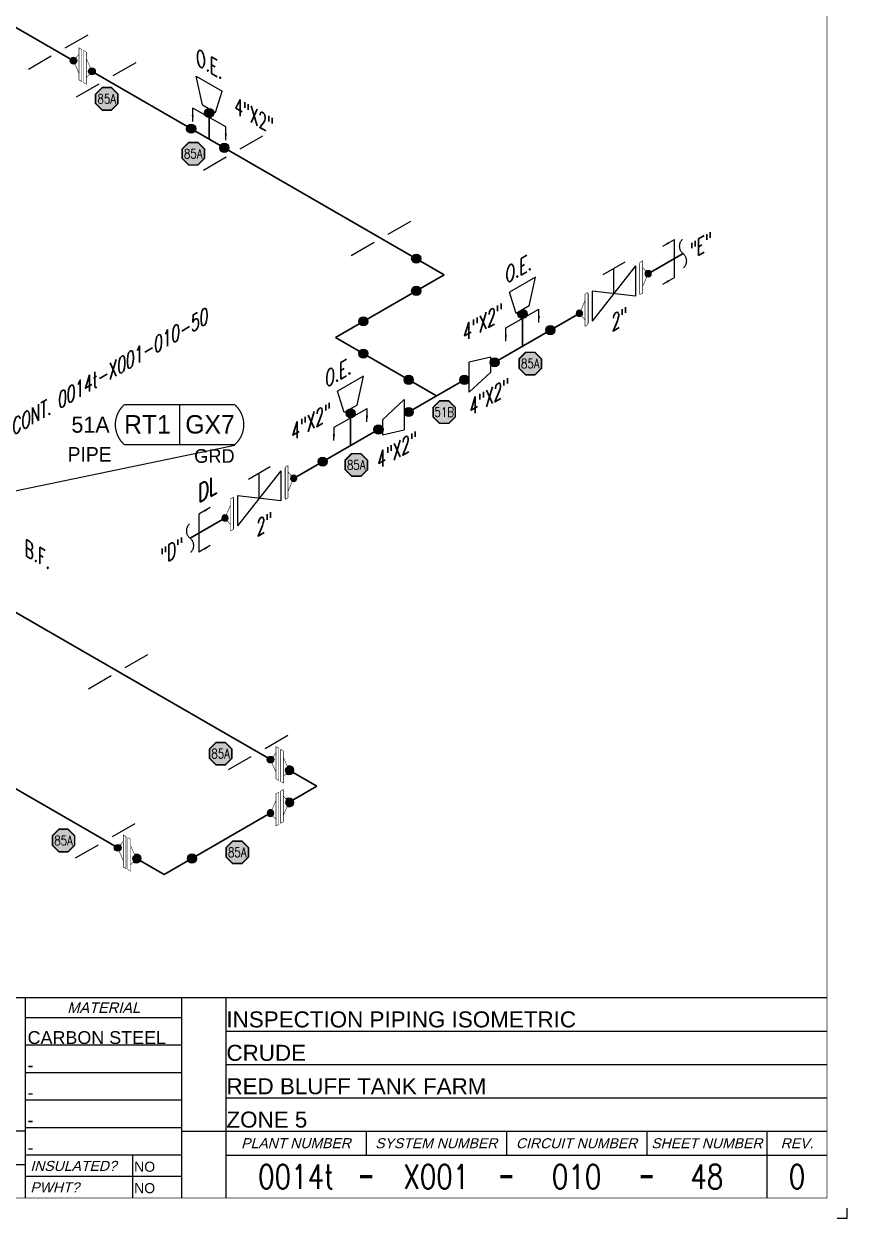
# Model space of a CAD drawing. Header units: inches. Extents: x 0 to 17.2, y 0 to 11.2.
# Drawn here: x 12.11 to 17.25, y 0 to 7.45 of the extents above; entities that cross this region are included whole.
import ezdxf
from ezdxf.enums import TextEntityAlignment as Align

# ---------------------------------------------------------------- set-up
doc = ezdxf.new("R2010")
doc.units = ezdxf.units.IN
doc.header["$MEASUREMENT"] = 0
doc.linetypes.add('HIDDEN2', pattern=[0.1875, 0.125, -0.0625])
for name, color, linetype in [('3', 1, 'Continuous'), ('BORDER', 3, 'Continuous'), ('BORDERTEXT', 7, 'Continuous'), ('COMP', 1, 'Continuous'), ('Continuation', 7, 'Continuous'), ('DL', 20, 'Continuous'), ('FITTINGS', 4, 'Continuous'), ('PART_PCML', 7, 'Continuous'), ('PART_SelectedCML_RT', 132, 'Continuous'), ('PIPE-ANNO', 150, 'HIDDEN2'), ('TEXT', 7, 'Continuous'), ('WELD POINTS', 41, 'Continuous'), ('Welds', 7, 'Continuous')]:
    doc.layers.add(name, color=color, linetype=linetype)
doc.layers.add('PIPE', color=7, linetype='Continuous', lineweight=30)
doc.styles.add('CMLPAS', font='')
doc.styles.add('FEASStandard', font='arial.ttf')
doc.styles.add('ISO30', font='simplex.shx', dxfattribs={"width": 0.85, "oblique": 30, "height": 0.075})
doc.styles.add('PART_Standard', font='romans', dxfattribs={"width": 0.8, "height": 0.09})
doc.styles.add('Richmond', font='arial.ttf')
doc.styles.add('SIMPLEX', font='ROMANS')
doc.styles.get("Standard").update_dxf_attribs({"font": 'arial.ttf'})
doc.styles.get('CMLPAS').set_extended_font_data('Cordia New')
doc.dimstyles.new('Richmond', dxfattribs={"dimtxt": 0.18, "dimasz": 0.18, "dimexe": 0.18, "dimexo": 0.0625, "dimgap": 0.09, "dimtad": 0, "dimtih": 1, "dimtoh": 1, "dimdec": 4, "dimzin": 0, "dimdsep": 46, "dimtxsty": 'Richmond', "dimcen": 0.09, "dimadec": 0, "dimazin": 0, "dimtfac": 1, "dimtdec": 4, "dimtofl": 0, "dimtmove": 0, "dimatfit": 3, "dimfxl": 1, "dimtolj": 1, "dimtzin": 0, "dimarcsym": 0})
doc.dimstyles.get("Standard").update_dxf_attribs({"dimtxt": 0.18, "dimasz": 0.18, "dimexe": 0.18, "dimexo": 0.0625, "dimgap": 0.09, "dimtad": 0, "dimtih": 1, "dimtoh": 1, "dimdec": 4, "dimzin": 0, "dimdsep": 46, "dimtxsty": 'Standard', "dimcen": 0.09, "dimadec": 0, "dimazin": 0, "dimtfac": 1, "dimtdec": 4, "dimtofl": 0, "dimtmove": 0, "dimatfit": 3, "dimfxl": 1, "dimtolj": 1, "dimtzin": 0, "dimarcsym": 0})

# ---------------------------------------------------------------- blocks, each defined once
blk = doc.blocks.new('Border')
at = {"layer": 'BORDER'}
for p, q in [((13.225, 1.375), (12.25, 1.375)), ((13.5, 1.2917), (17.25, 1.2917)), ((13.225, 1.2035), (12.25, 1.2035)), ((13.5, 1.0833), (17.25, 1.0833)), ((13.225, 1.0319), (12.25, 1.0319)), ((13.225, 0.8604), (12.25, 0.8604)), ((13.5, 0.875), (17.25, 0.875)), ((13.225, 0.6888), (12.25, 0.6888)), ((12.25, 0.6667), (10.375, 0.6667)), ((14.375, 0.6667), (14.375, 0.5173)), ((15.25, 0.6667), (15.25, 0.5173)), ((16.125, 0.6667), (16.125, 0.5173)), ((16.875, 0.6667), (16.875, 0.25)), ((12.25, 0.4583), (10.375, 0.4583)), ((13.225, 0.5173), (12.25, 0.5173)), ((12.9167, 0.5173), (12.9167, 0.25)), ((13.5, 0.5173), (17.25, 0.5173)), ((13.225, 0.3836), (12.25, 0.3836))]:
    blk.add_line(p, q, dxfattribs=at)
at = {"layer": 'BORDER', "const_width": 0.005}
blk.add_lwpolyline([(0.25, 0.25), (17.25, 0.25), (17.25, 11.25), (0.25, 11.25)], close=True, dxfattribs=at)
at = {"layer": 'BORDER', "const_width": 0.00833}
for points in [[(17.25, 1.5), (0.25, 1.5)], [(12.25, 0.25), (12.25, 1.5)], [(13.225, 0.25), (13.225, 1.5)], [(13.5, 0.25), (13.5, 1.5)], [(13.225, 0.6667), (17.25, 0.6667)]]:
    blk.add_lwpolyline(points, dxfattribs=at)
at = {"layer": 'BORDERTEXT'}
blk.add_line((16.113, 0.3836), (16.125, 0.3836), dxfattribs=at)
at = {"layer": 'BORDERTEXT', "const_width": 0.0208}
for points in [[(14.3375, 0.3836), (14.4125, 0.3836)], [(15.2125, 0.3836), (15.2875, 0.3836)], [(16.0875, 0.3836), (16.1625, 0.3836)]]:
    blk.add_lwpolyline(points, dxfattribs=at)
at = {"layer": 'BORDERTEXT', "style": 'FEASStandard', "oblique": 15}
for s, height, p in [('MATERIAL', 0.065, (12.7375, 1.4375)), ('PLANT NUMBER', 0.0625, (13.9375, 0.592)), ('SYSTEM NUMBER', 0.0625, (14.8125, 0.592)), ('CIRCUIT NUMBER', 0.0625, (15.6875, 0.592)), ('SHEET NUMBER', 0.0625, (16.5, 0.592)), ('REV.', 0.0625, (17.0625, 0.592))]:
    blk.add_text(s, height=height, dxfattribs=at).set_placement(p, align=Align.MIDDLE)
for s, p in [('INSULATED?', (12.2802, 0.4505)), ('PWHT?', (12.2802, 0.3168))]:
    blk.add_text(s, height=0.0625, dxfattribs=at).set_placement(p, align=Align.MIDDLE_LEFT)
blk = doc.blocks.new('BORDER TEXT')
at = {"layer": 'BORDERTEXT'}
for tag, p, height, style in [('API_PIPE_CLASS', (5.4645, 1.2542), 0.08, 'Richmond'), ('MATERIAL1', (12.263, 1.2111), 0.08, 'Richmond'), ('P&ID_#1', (0.25, 1.0831), 0.0625, 'FEASStandard'), ('LINE_#1', (1.4866, 1.0831), 0.0625, 'FEASStandard'), ('CVX_PIPE_SPEC', (5.4619, 1.0932), 0.08, 'Richmond'), ('MATERIAL2', (12.263, 1.0395), 0.08, 'Richmond'), ('P&ID_#2', (0.25, 0.9224), 0.0625, 'FEASStandard'), ('LINE_#2', (1.4866, 0.9224), 0.0625, 'FEASStandard'), ('OP_TEMP', (5.1687, 0.9325), 0.08, 'Richmond'), ('MATERIAL3', (12.263, 0.868), 0.08, 'Richmond'), ('P&ID_#3', (0.25, 0.7617), 0.0625, 'FEASStandard'), ('LINE_#3', (1.4866, 0.7617), 0.0625, 'FEASStandard'), ('FROM', (5.0146, 0.7718), 0.08, 'Richmond'), ('MATERIAL4', (12.263, 0.6965), 0.08, 'Richmond'), ('TO', (4.8543, 0.6112), 0.08, 'Richmond'), ('P&ID_#4', (0.25, 0.601), 0.0625, 'FEASStandard'), ('LINE_#4', (1.4866, 0.601), 0.0625, 'FEASStandard'), ('MATERIAL5', (12.263, 0.5249), 0.08, 'Richmond'), ('MISC', (4.9789, 0.4506), 0.08, 'Richmond'), ('P&ID_#5', (0.25, 0.4403), 0.0625, 'FEASStandard'), ('LINE_#5', (1.4866, 0.4403), 0.0625, 'FEASStandard'), ('INSULATION', (12.9278, 0.4142), 0.0625, 'FEASStandard'), ('P&ID_#6', (0.25, 0.2796), 0.0625, 'FEASStandard'), ('LINE_#6', (1.4866, 0.2796), 0.0625, 'FEASStandard'), ('PWHT', (12.9278, 0.2806), 0.0625, 'FEASStandard')]:
    blk.add_attdef(tag, p, '', height=height, dxfattribs=dict(at, style=style))
at = {"layer": 'BORDERTEXT', "style": 'FEASStandard'}
for tag, p in [('DR.BY', (11.075, 0.5625)), ('DR.BY_DATE', (11.95, 0.5625)), ('CHK_BY', (11.075, 0.3542)), ('CHK._BY_DATE', (11.95, 0.3542))]:
    blk.add_attdef(tag, text='', height=0.1, dxfattribs=at).set_placement(p, align=Align.MIDDLE_CENTER)
at = {"layer": 'BORDERTEXT', "style": 'PART_Standard', "width": 0.8}
for tag, p in [('PLANT_NUMBER', (13.9375, 0.3836)), ('SYSTEM_NUMBER', (14.8125, 0.3836)), ('CIRCUIT_NUMBER', (15.6875, 0.3836)), ('SHEET_NUMBER', (16.5, 0.3836)), ('REVISION', (17.0625, 0.3836))]:
    blk.add_attdef(tag, text='', height=0.15, dxfattribs=at).set_placement(p, align=Align.MIDDLE_CENTER)
blk = doc.blocks.new('Plant Info')
at = {"layer": 'BORDERTEXT', "style": 'FEASStandard'}
for tag, p in [('DWG_TYPE', (-0.6333, -0.0756)), ('SYSTEM_NAME', (-0.6333, -0.284)), ('PLANT_NAME', (-0.6333, -0.4923)), ('ZONE', (-0.6333, -0.7006))]:
    blk.add_attdef(tag, p, '', height=0.1, dxfattribs=at)
blk = doc.blocks.new('1_Cont_30')
at = {"layer": 'Continuation', "style": 'PART_Standard', "oblique": 30, "width": 0.8}
blk.add_attdef('CONT', (0, 0), '', height=0.09, rotation=30, dxfattribs=at)
blk = doc.blocks.new('4_SUPPORT_I-BEAM_30')
at = {"color": 0, "linetype": 'ByBlock', "lineweight": -2}
for p, q in [((-0.0435, 0.0251), (-0.1857, 0.1072)), ((0.1857, -0.1072), (0.0435, -0.0251))]:
    blk.add_line(p, q, dxfattribs=at)
blk = doc.blocks.new('2_WELD_SINGLE_00')
at = {"linetype": 'ByBlock', "lineweight": -2}
h = blk.add_hatch(color=0, dxfattribs=at)
edge = h.paths.add_edge_path()
edge.add_arc((0, 0), 0.0286, 0, 360)
at = {"color": 0, "linetype": 'ByBlock', "lineweight": -2}
blk.add_circle((0, 0), 0.0286, dxfattribs=at)
blk = doc.blocks.new('*U116')
at = {"layer": 'WELD POINTS'}
for p, rotation in [((-0.174, 0.1004), 329.9999999999998), ((-0.174, -0.1004), 300.0000000000002)]:
    blk.add_blockref('2_WELD_SINGLE_00', p, dxfattribs=dict(at, rotation=rotation))
blk = doc.blocks.new('*U117')
at = {"layer": 'WELD POINTS'}
for p, rotation in [((-0.174, 0.1004), 329.9999999999998), ((0.174, 0.1004), 120)]:
    blk.add_blockref('2_WELD_SINGLE_00', p, dxfattribs=dict(at, rotation=rotation))
blk = doc.blocks.new('AM9A04')
at = {"linetype": 'Continuous', "const_width": 0.01}
blk.add_lwpolyline([(0, -0.289), (0, 0.289), (-0.05, 0.318), (-0.05, -0.26)], close=True, dxfattribs=at)
at = {"const_width": 0.01}
blk.add_lwpolyline([(-0.05, -0.144), (-0.15, 0.087), (-0.05, 0.202)], dxfattribs=at)
blk = doc.blocks.new('A09')
at = {"layer": 'Welds'}
h = blk.add_hatch(color=256, dxfattribs=at)
h.dxf.hatch_style = 1
h.paths.add_polyline_path([(-0.03, 0, 1), (0.03, 0, 1)])
blk.add_circle((0, 0), 0.03, dxfattribs=at)
blk = doc.blocks.new('*U111')
blk.add_wipeout([(-0.0234, 0.1133), (-0.0234, 0.0732), (-0.0581, 0.0332), (-0.0234, -0.0469), (-0.0234, -0.0869), (0.0222, -0.1133), (0.0222, -0.0732), (0.0569, -0.0332), (0.0222, 0.0469), (0.0222, 0.0869)])
at = {"linetype": 'Continuous', "const_width": 0.003}
blk.add_lwpolyline([(0.0049, -0.1032), (0.0222, -0.1133), (0.0222, 0.0869), (0.0049, 0.0969)], close=True, dxfattribs=at)
at = {"const_width": 0.003}
blk.add_lwpolyline([(0.0222, 0.0469), (0.0569, -0.0332), (0.0222, -0.0732)], dxfattribs=at)
at = {"xscale": 0.3466300616258731, "yscale": 0.3466300616258731, "zscale": 0.3466300616258731}
blk.add_blockref('AM9A04', (-0.0061, 0.0032), dxfattribs=at)
at = {"layer": 'Welds', "xscale": 0.7, "yscale": 0.7, "zscale": 0.7}
for p in [(-0.0581, 0.0332), (0.0569, -0.0332)]:
    blk.add_blockref('A09', p, dxfattribs=at)
blk = doc.blocks.new('1_Text_330')
at = {"layer": 'TEXT', "style": 'PART_Standard', "oblique": 330, "width": 0.8}
blk.add_attdef('3/4"', (0, 0), '', height=0.09, rotation=330, dxfattribs=at)
blk = doc.blocks.new('1_BREAK-PIPE_PIPE_00')
at = {"color": 0, "linetype": 'ByBlock', "lineweight": -2}
for centre, major_axis in [((-0.03, 0.092), (0, -0.101)), ((0.03, -0.092), (0, 0.101))]:
    blk.add_ellipse(centre, major_axis=major_axis, ratio=0.711978, start_param=0.427466, end_param=3.141593, dxfattribs=at)
blk = doc.blocks.new('1_Tilde_00')
at = {"layer": 'PIPE-ANNO', "xscale": -0.5000000000000001, "yscale": 0.5, "zscale": 0.5}
blk.add_blockref('1_BREAK-PIPE_PIPE_00', (0, 0), dxfattribs=at)
blk = doc.blocks.new('*U118')
at = {"layer": 'WELD POINTS'}
for p, rotation in [((-0.174, 0.1004), 329.9999999999998), ((0.174, 0.1004), 120), ((-0.174, -0.1004), 120.0000000000003)]:
    blk.add_blockref('2_WELD_SINGLE_00', p, dxfattribs=dict(at, rotation=rotation))
blk = doc.blocks.new('3_VALVE_FLANGE_GATE_30')
at = {"color": 0, "linetype": 'ByBlock', "lineweight": -2}
blk.add_wipeout([(-0.1624, -0.1875), (-0.1353, -0.1719), (0, 0), (0.1353, -0.0156), (0.1624, 0), (0.1624, 0.1875), (0.1353, 0.1719), (0, 0), (-0.1353, 0.0156), (-0.1624, 0)], dxfattribs=at)
for p, q in [((0.1353, 0.1719), (-0.1353, -0.1719)), ((0.0677, 0.1953), (-0.0677, 0.1172)), ((0, 0), (0, 0.1563)), ((0.1353, 0.1719), (0.1353, -0.0156)), ((0.1624, 0.1875), (0.1624, 0)), ((-0.1624, 0), (-0.1624, -0.1875)), ((-0.1353, 0.0156), (-0.1353, -0.1719)), ((0.1353, -0.0156), (-0.1353, 0.0156))]:
    blk.add_line(p, q, dxfattribs=at)
blk = doc.blocks.new('*U81')
blk.add_wipeout([(0.052, -0.03), (0.0173, -0.07), (0.0173, -0.1101), (0, -0.1001), (0, 0.1001), (0.0173, 0.0901), (0.0173, 0.05)]).dxf.layer = 'COMP'
at = {"layer": '3', "xscale": 0.65, "yscale": 0.65, "zscale": 0.65}
blk.add_blockref('A09', (0.052, -0.03), dxfattribs=at)
at = {"layer": 'COMP', "xscale": 0.3466300616258731, "yscale": 0.3466300616258731, "zscale": 0.3466300616258731, "rotation": 180}
blk.add_blockref('AM9A04', (0, 0), dxfattribs=at)
blk = doc.blocks.new('1_Text_30')
at = {"layer": 'TEXT', "style": 'PART_Standard', "oblique": 30, "width": 0.8}
blk.add_attdef('TEXT', (0, 0), '', height=0.09, rotation=30, dxfattribs=at)
blk = doc.blocks.new('*U119')
at = {"layer": 'WELD POINTS'}
for p, rotation in [((0, 0.2009), 270), ((0.174, 0.1004), 120), ((-0.174, -0.1004), 120.0000000000003)]:
    blk.add_blockref('2_WELD_SINGLE_00', p, dxfattribs=dict(at, rotation=rotation))
blk = doc.blocks.new('2_REDUCER_THREAD_CONCENTRIC_30')
at = {"color": 0, "linetype": 'ByBlock', "lineweight": -2}
blk.add_wipeout([(0.0677, 0.0859), (-0.0677, 0.0547), (-0.0677, -0.1328), (0.0677, -0.0078)], dxfattribs=at)
for p, q in [((0.0677, 0.0859), (-0.0677, 0.0547)), ((0.0677, -0.0078), (0.0677, 0.0859)), ((-0.0677, -0.1328), (-0.0677, 0.0547)), ((0.0677, -0.0078), (-0.0677, -0.1328))]:
    blk.add_line(p, q, dxfattribs=at)
blk = doc.blocks.new('*U120')
at = {"layer": 'WELD POINTS'}
for p, rotation in [((-0.174, 0.1004), 329.9999999999998), ((-0.174, -0.1004), 299.9999999999999)]:
    blk.add_blockref('2_WELD_SINGLE_00', p, dxfattribs=dict(at, rotation=rotation))
blk = doc.blocks.new('*U121')
at = {"layer": 'WELD POINTS'}
for p, rotation in [((0.174, 0.1004), 120), ((-0.174, -0.1004), 120.0000000000003), ((0, -0.2009), 89.99999999999994)]:
    blk.add_blockref('2_WELD_SINGLE_00', p, dxfattribs=dict(at, rotation=rotation))
blk = doc.blocks.new('DL_30')
at = {"layer": 'DL', "style": 'ISO30', "oblique": 30, "width": 0.85}
blk.add_text('DL', height=0.1, rotation=30, dxfattribs=at).set_placement((-0.2098, 0.0365))
blk = doc.blocks.new('PART_PCML')
blk.add_hatch(color=0).paths.add_polyline_path([(-0.0699, -0.029), (-0.029, -0.0699), (0.029, -0.0699), (0.0699, -0.029), (0.0699, 0.029), (0.029, 0.0699), (-0.029, 0.0699), (-0.0699, 0.029)])
at = {"color": 7, "const_width": 0.009}
blk.add_lwpolyline([(-0.0699, 0.029), (-0.029, 0.0699), (0.029, 0.0699), (0.0699, 0.029), (0.0699, -0.029), (0.029, -0.0699), (-0.029, -0.0699), (-0.0699, -0.029), (-0.0699, 0.029), (-0.029, 0.0699)], dxfattribs=at)
at = {"color": 18, "true_color": 0x000000}
blk.add_lwpolyline([(-0.029, 0.0699), (-0.0699, 0.029), (-0.0699, -0.029), (-0.029, -0.0699), (0.029, -0.0699), (0.0699, -0.029), (0.0699, 0.029), (0.029, 0.0699)], close=True, dxfattribs=at)
at = {"color": 7, "true_color": 0xffffff, "style": 'SIMPLEX', "width": 0.8, "flags": 1}
for tag, p in [('CIRCUIT', (-0.0939, 0.0889)), ('TYPE', (-0.0749, -0.2043)), ('DM', (-0.0527, -0.1332))]:
    blk.add_attdef(tag, p, '', height=0.0586, dxfattribs=at)
at = {"color": 7, "true_color": 0xffffff, "style": 'SIMPLEX', "width": 0.8}
blk.add_attdef('DMDISP', text='', height=0.0586, dxfattribs=at).set_placement((0, 0), align=Align.MIDDLE_CENTER)
blk = doc.blocks.new('CMLPAS')
at = {"const_width": 0.008}
blk.add_lwpolyline([(0.0625, 0.125, 0.454441), (0.0625, -0.125), (0.75, -0.125, 0.454441), (0.75, 0.125)], format="xyb", close=True, dxfattribs=at)
blk.add_lwpolyline([(0.4063, -0.125), (0.4063, 0.125)], dxfattribs=at)
at = {"style": 'CMLPAS', "flags": 1}
for tag, p in [('STATE', (0.75, 0.6229)), ('DL', (0.75, 0.4817)), ('CIRCUIT', (0.75, 0.3405)), ('SUBSINTERVAL(MONTHS)', (-0.0251, -0.3355)), ('OLD_ID', (0.75, -0.3366)), ('OLD_NDE', (0.75, -0.4778)), ('OLD_ENTY', (0.7411, -0.6357)), ('SIZE', (0.7473, -0.7611)), ('SPEC', (0.7473, -0.9022)), ('JUSTIFY', (0.7473, -1.0434)), ('COMMENTS', (0.7473, -1.1846)), ('OLD_ASSET', (0.75, -1.3262)), ('SCHED', (0.7371, -1.4689)), ('NOM_THICK', (0.7521, -1.6102)), ('CORR_ALLOW', (0.763, -1.7453)), ('TML_STATUS', (0.7723, -1.8777)), ('FLOW_ORDER', (0.7785, -2.1301))]:
    blk.add_attdef(tag, text='', height=0.1, dxfattribs=at).set_placement(p, align=Align.MIDDLE_RIGHT)
at = {"style": 'CMLPAS'}
for tag, height, p in [('CHILD', 0.25, (0.75, 0.269)), ('###', 0.115, (0.75, 0.002)), ('ACCESS', 0.085, (0.75, -0.1954))]:
    blk.add_attdef(tag, text='', height=height, dxfattribs=at).set_placement(p, align=Align.MIDDLE_RIGHT)
at = {"color": 152, "style": 'CMLPAS'}
for tag, height, p in [('SPECIAL', 0.085, (0.4055, 0.1897)), ('DM-TYPE', 0.1, (-0.03, 0)), ('COMP', 0.09, (-0.0174, -0.185))]:
    blk.add_attdef(tag, text='', height=height, dxfattribs=at).set_placement(p, align=Align.MIDDLE_RIGHT)
at = {"style": 'CMLPAS'}
blk.add_attdef('NDE', text='', height=0.115, dxfattribs=at).set_placement((0.206, 0.002), align=Align.MIDDLE_CENTER)
blk = doc.blocks.new('*U123')
at = {"color": 20, "linetype": 'ByBlock', "ltscale": 0.7}
blk.add_line((0.0541, 0.1498), (0.0541, -0.0873), dxfattribs=at)
for points in [[(0.1257, 0.191), (0.0541, 0.1498)], [(0.1257, -0.0459), (0.0541, -0.0873)]]:
    blk.add_leader(points, dimstyle='Richmond', override={"dimasz": 0.04, "dimgap": 0.09, "dimtad": 0}, dxfattribs=at)

msp = doc.modelspace()

# ---------------------------------------------------------------- linework, layer by layer
for p, q in [((17.1875, 0), (17.25, 0)), ((17.25, 0), (17.25, 0.0625))]:
    msp.add_line(p, q)
at = {"layer": 'PIPE'}
for p, q in [((14.7363, 5.8841), (9.9346, 8.6563)), ((13.2706, 6.8923), (13.2706, 6.7303)), ((13.1516, 4.2405), (16.2264, 6.0158)), ((14.7363, 5.8841), (14.058, 5.4925)), ((15.2252, 5.6386), (15.2252, 5.4377)), ((14.689, 5.1282), (14.058, 5.4925)), ((14.1528, 4.8186), (14.1528, 5.0195)), ((11.2801, 4.23), (13.9422, 2.6931)), ((10.327, 3.6798), (12.9892, 2.1428)), ((12.9892, 2.1428), (13.9422, 2.6931))]:
    msp.add_line(p, q, dxfattribs=at)

# ---------------------------------------------------------------- block references
at = {"rotation": 180}
msp.add_blockref('1_Tilde_00', (16.2264, 6.0158), dxfattribs=at)
msp.add_blockref('1_Tilde_00', (13.1516, 4.2405))
at = {"layer": 'BORDER'}
msp.add_blockref('Border', (-0.125, -0.125), dxfattribs=at)
at = {"layer": 'BORDERTEXT'}
msp.add_blockref('Plant Info', (14.0116, 1.265), dxfattribs=at).add_auto_attribs({'DWG_TYPE': 'INSPECTION PIPING ISOMETRIC', 'SYSTEM_NAME': 'CRUDE', 'PLANT_NAME': 'RED BLUFF TANK FARM', 'ZONE': 'ZONE 5'})
ref = msp.add_blockref('BORDER TEXT', (-0.125, -0.125), dxfattribs=at)
ref.add_attrib('REVISION', '0', dxfattribs={"height": 0.15, "style": 'PART_Standard', "width": 0.8}).set_placement((16.9375, 0.2586), align=Align.MIDDLE_CENTER)
ref.add_attrib('SHEET_NUMBER', '48', dxfattribs={"height": 0.15, "style": 'PART_Standard', "width": 0.8}).set_placement((16.375, 0.2586), align=Align.MIDDLE_CENTER)
ref.add_attrib('CIRCUIT_NUMBER', '010', dxfattribs={"height": 0.15, "style": 'PART_Standard', "width": 0.8}).set_placement((15.5625, 0.2586), align=Align.MIDDLE_CENTER)
ref.add_attrib('SYSTEM_NUMBER', 'X001', dxfattribs={"height": 0.15, "style": 'PART_Standard', "width": 0.8}).set_placement((14.6875, 0.2586), align=Align.MIDDLE_CENTER)
ref.add_attrib('PLANT_NUMBER', '0014t', dxfattribs={"height": 0.15, "style": 'PART_Standard', "width": 0.8}).set_placement((13.8125, 0.2586), align=Align.MIDDLE_CENTER)
ref.add_attrib('PWHT', 'NO', (12.8028, 0.1556), dxfattribs={"height": 0.0625, "style": 'FEASStandard'})
ref.add_attrib('INSULATION', 'NO', (12.8028, 0.2892), dxfattribs={"height": 0.0625, "style": 'FEASStandard'})
ref.add_attrib('MATERIAL5', '-', (12.138, 0.3999), dxfattribs={"height": 0.08, "style": 'Richmond'})
ref.add_attrib('MATERIAL4', '-', (12.138, 0.5715), dxfattribs={"height": 0.08, "style": 'Richmond'})
ref.add_attrib('MATERIAL3', '-', (12.138, 0.743), dxfattribs={"height": 0.08, "style": 'Richmond'})
ref.add_attrib('MATERIAL2', '-', (12.138, 0.9145), dxfattribs={"height": 0.08, "style": 'Richmond'})
ref.add_attrib('MATERIAL1', 'CARBON STEEL', (12.138, 1.0861), dxfattribs={"height": 0.08, "style": 'Richmond'})
at = {"layer": 'Continuation'}
for p, values in [((16.2699, 5.9732), {'CONT': '"E"'}), ((12.0441, 4.8789), {'CONT': 'CONT. 0014t-X001-010-50'}), ((12.9666, 4.0661), {'CONT': '"D"'})]:
    msp.add_blockref('1_Cont_30', p, dxfattribs=at).add_auto_attribs(values)
at = {"layer": 'DL', "rotation": 180}
msp.add_blockref('*U123', (16.2264, 6.0158), dxfattribs=at)
at = {"layer": 'DL'}
msp.add_blockref('*U123', (13.1516, 4.2405), dxfattribs=at)
at = {"layer": 'FITTINGS', "xscale": -1}
for p in [(12.629, 7.1007), (13.4203, 6.6439), (14.3427, 6.1113), (12.7031, 3.4085), (13.5762, 2.9044)]:
    msp.add_blockref('4_SUPPORT_I-BEAM_30', p, dxfattribs=at)
at = {"layer": 'PART_PCML', "color": 13}
for p in [(13.1715, 6.6388), (15.2738, 5.33), (14.1881, 4.6975), (13.3422, 2.8969), (12.3623, 2.3552), (13.446, 2.2815)]:
    msp.add_blockref('PART_PCML', p, dxfattribs=at).add_auto_attribs({'DMDISP': '85A'})
at = {"layer": 'PART_PCML', "color": 96}
msp.add_blockref('PART_PCML', (14.7368, 5.0272), dxfattribs=at).add_auto_attribs({'DMDISP': '51B'})
at = {"layer": 'TEXT'}
for p, values in [((13.4284, 6.8936), {'3/4"': '4"X2"'}), ((12.1199, 4.1347), {'3/4"': 'B.F.'})]:
    msp.add_blockref('1_Text_330', p, dxfattribs=at).add_auto_attribs(values)
at = {"layer": 'WELD POINTS', "rotation": 180}
for name, p in [('2_WELD_SINGLE_00', (13.1586, 6.795)), ('*U120', (14.058, 5.4925))]:
    msp.add_blockref(name, p, dxfattribs=at)
at = {"layer": 'WELD POINTS'}
for name, p in [('2_WELD_SINGLE_00', (13.3657, 6.6754)), ('*U120', (14.7363, 5.8841)), ('*U118', (14.689, 5.1282)), ('*U116', (13.9422, 2.6931)), ('*U117', (12.9892, 2.1428))]:
    msp.add_blockref(name, p, dxfattribs=at)

# ---------------------------------------------------------------- next in the draw order: block references
at = {"layer": 'COMP'}
for p in [(12.4823, 7.1858), (13.7113, 2.8267), (12.7583, 2.2765)]:
    msp.add_blockref('*U111', p, dxfattribs=at)
at = {"layer": 'FITTINGS', "xscale": -1, "yscale": -1}
for name, p, rotation in [('2_REDUCER_THREAD_CONCENTRIC_30', (13.2706, 6.9984), 60.00000000000002), ('3_VALVE_FLANGE_GATE_30', (15.7948, 5.7666), 180), ('2_REDUCER_THREAD_CONCENTRIC_30', (14.9593, 5.2842), 180)]:
    msp.add_blockref(name, p, dxfattribs=dict(at, rotation=rotation))
at = {"layer": 'FITTINGS', "yscale": -1, "rotation": 299.9999999999999}
msp.add_blockref('2_REDUCER_THREAD_CONCENTRIC_30', (14.1528, 5.1256), dxfattribs=at)
at = {"layer": 'FITTINGS', "xscale": -1, "yscale": -1}
msp.add_blockref('2_REDUCER_THREAD_CONCENTRIC_30', (14.4187, 4.9721), dxfattribs=at)
at = {"layer": 'FITTINGS'}
msp.add_blockref('3_VALVE_FLANGE_GATE_30', (13.5831, 4.4897), dxfattribs=at)

# ---------------------------------------------------------------- next in the draw order: block references
at = {"layer": 'COMP', "ltscale": 0.65, "xscale": -1, "rotation": 180}
for p in [(15.9572, 5.8604), (13.7455, 4.5835)]:
    msp.add_blockref('*U81', p, dxfattribs=at)
at = {"layer": 'COMP', "ltscale": 0.65, "xscale": -1}
for p in [(15.6324, 5.6729), (13.4208, 4.396)]:
    msp.add_blockref('*U81', p, dxfattribs=at)
at = {"layer": 'COMP', "xscale": -1}
msp.add_blockref('*U111', (13.7101, 2.5594), dxfattribs=at)
at = {"layer": 'DL', "rotation": 240.3602137353001}
msp.add_blockref('*U123', (13.2706, 6.9266), dxfattribs=at)
at = {"layer": 'DL', "xscale": -1, "rotation": 119.6397862646999}
msp.add_blockref('*U123', (14.1528, 5.0538), dxfattribs=at)
at = {"layer": 'FITTINGS', "xscale": -1}
for p in [(12.3296, 7.2736), (12.6232, 2.3541)]:
    msp.add_blockref('4_SUPPORT_I-BEAM_30', p, dxfattribs=at)
at = {"layer": 'PART_PCML', "color": 13}
msp.add_blockref('PART_PCML', (12.6318, 6.981), dxfattribs=at).add_auto_attribs({'DMDISP': '85A'})
at = {"layer": 'PART_SelectedCML_RT'}
msp.add_blockref('CMLPAS', (12.6797, 4.9489), dxfattribs=at).add_auto_attribs({'###': 'GX7', 'NDE': 'RT1', 'DM-TYPE': '51A', 'COMP': 'PIPE', 'ACCESS': 'GRD'})
at = {"layer": 'TEXT'}
for name, p, values in [('1_Text_330', (13.1899, 7.1947), {'3/4"': 'O.E.'}), ('1_Text_30', (15.7823, 5.5277), {'TEXT': '2"'}), ('1_Text_30', (13.9959, 5.1771), {'TEXT': 'O.E.'}), ('1_Text_30', (14.8959, 4.9998), {'TEXT': '4"X2"'}), ('1_Text_30', (13.7838, 4.8447), {'TEXT': '4"X2"'}), ('1_Text_30', (14.3202, 4.6674), {'TEXT': '4"X2"'}), ('1_Text_30', (13.5681, 4.2494), {'TEXT': '2"'})]:
    msp.add_blockref(name, p, dxfattribs=at).add_auto_attribs(values)
at = {"layer": 'WELD POINTS'}
for name, p in [('2_WELD_SINGLE_00', (13.2706, 6.8923)), ('*U119', (14.1528, 4.8186))]:
    msp.add_blockref(name, p, dxfattribs=at)
at = {"layer": 'WELD POINTS', "rotation": 180}
msp.add_blockref('*U121', (15.2252, 5.4377), dxfattribs=at)

# ---------------------------------------------------------------- next in the draw order: block references
msp.add_blockref('DL_30', (13.4123, 4.4207))
at = {"layer": 'FITTINGS', "yscale": -1, "rotation": 299.9999999999999}
msp.add_blockref('2_REDUCER_THREAD_CONCENTRIC_30', (15.2252, 5.7447), dxfattribs=at)

# ---------------------------------------------------------------- next in the draw order: leaders
at = {"layer": 'PART_SelectedCML_RT'}
msp.add_leader([(11.6609, 4.4524), (13.4318, 4.82)], dimstyle='Standard', dxfattribs=at)

# ---------------------------------------------------------------- next in the draw order: block references
at = {"layer": 'DL', "xscale": -1, "rotation": 119.6397862646999}
msp.add_blockref('*U123', (15.2252, 5.673), dxfattribs=at)
at = {"layer": 'TEXT'}
for p, values in [((15.1202, 5.8262), {'TEXT': 'O.E.'}), ((14.8562, 5.4639), {'TEXT': '4"X2"'})]:
    msp.add_blockref('1_Text_30', p, dxfattribs=at).add_auto_attribs(values)

doc.saveas('drawing.dxf')
